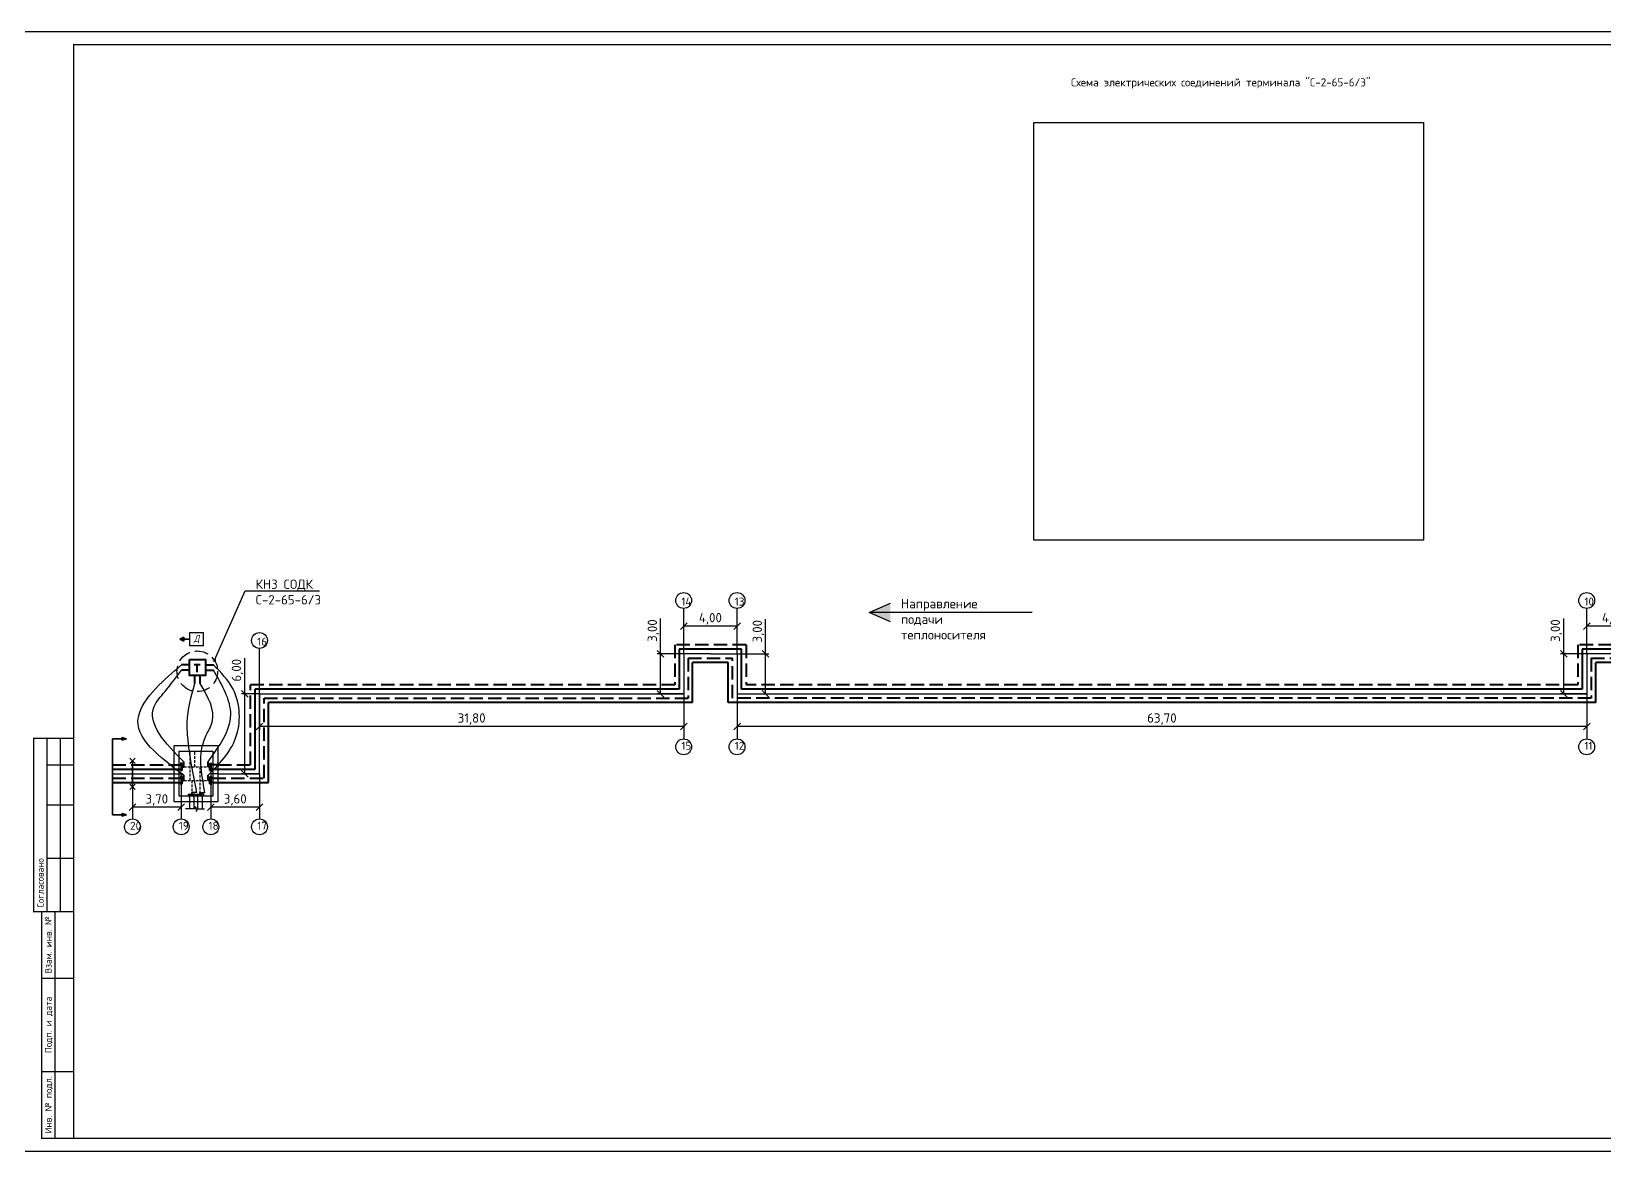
# Model space of a CAD drawing. Header units: millimetres. Extents: x -112426 to 8831, y 1218 to 38707.
# Drawn here: x 3076 to 3666, y 3118 to 3538 of the extents above; entities that cross this region are included whole.
import ezdxf
from ezdxf import colors
from ezdxf.entities.mleader import LeaderData, LeaderLine
from ezdxf.enums import TextEntityAlignment as Align
from ezdxf.math import Vec2, Vec3

# ---------------------------------------------------------------- set-up
doc = ezdxf.new("R2010")
doc.units = ezdxf.units.MM
doc.linetypes.add('DASHED', pattern=[7, 5, -2, 0])
doc.linetypes.add('JIS_02_2.0', pattern=[3, 2, -1])
for name, color, linetype, lineweight in [('Размер 3.5', 250, 'Continuous', 35), ('Размеры на чертеже', 250, 'Continuous', 25), ('Таблица', 250, 'Continuous', 30), ('Тонкие', 5, 'Continuous', 30)]:
    doc.layers.add(name, color=color, linetype=linetype, lineweight=lineweight)
doc.styles.add('-ISOCPEUR-', font='isocpeur.ttf')
doc.styles.add('GOST', font='gost.shx', dxfattribs={"oblique": 15})
doc.dimstyles.new('М 1 к 200', dxfattribs={"dimtxt": 3.5, "dimasz": 2.5, "dimexe": 1.25, "dimexo": 0, "dimtad": 1, "dimlfac": 0.2, "dimrnd": 0.1, "dimzin": 1, "dimtxsty": 'GOST', "dimblk": 'OBLIQUE', "dimcen": 2.5, "dimclrd": 256, "dimclre": 256, "dimclrt": 256, "dimadec": 0, "dimazin": 2, "dimtfac": 1, "dimtmove": 0, "dimatfit": 3, "dimldrblk": 'NONE', "dimfxl": 1.25, "dimlwd": -1, "dimlwe": -1, "dimarcsym": 0})
picture_1 = doc.add_image_def('image1.png', size_in_pixel=(552, 592))

# ---------------------------------------------------------------- blocks, each defined once
blk = doc.blocks.new('_Oblique')
at = {"color": 0, "linetype": 'ByBlock', "lineweight": -2}
blk.add_line((-0.5, -0.5), (0.5, 0.5), dxfattribs=at)
blk = doc.blocks.new('*D98')
at = {"transparency": 16777216}
for p, q in [((3658.83, 3304.22), (3658.83, 3315.84)), ((3678.83, 3314.59), (3658.83, 3314.59)), ((3678.83, 3304.22), (3678.83, 3315.84))]:
    blk.add_line(p, q, dxfattribs=at)
at = {"layer": 'Defpoints', "color": 0, "transparency": 16777216}
for p in [(3658.83, 3314.59), (3658.83, 3304.22), (3678.83, 3304.22)]:
    blk.add_point(p, dxfattribs=at)
at = {"transparency": 16777216, "xscale": 2.5, "yscale": 2.5, "zscale": 2.5, "rotation": 180}
blk.add_blockref('_Oblique', (3658.83, 3314.59), dxfattribs=at)
at = {"transparency": 16777216, "xscale": 2.5, "yscale": 2.5, "zscale": 2.5}
blk.add_blockref('_Oblique', (3678.83, 3314.59), dxfattribs=at)
at = {"transparency": 16777216, "insert": (3668.83, 3317.32), "char_height": 3.5, "attachment_point": 5, "style": '-ISOCPEUR-'}
blk.add_mtext('4,00', dxfattribs=at)
blk = doc.blocks.new('_None')
blk = doc.blocks.new('*D99')
at = {"transparency": 16777216}
for p, q in [((3650.19, 3304.22), (3650.19, 3317.45)), ((3658.83, 3304.22), (3648.94, 3304.22)), ((3650.19, 3289.22), (3650.19, 3304.22)), ((3658.83, 3289.22), (3648.94, 3289.22))]:
    blk.add_line(p, q, dxfattribs=at)
at = {"layer": 'Defpoints', "color": 0, "transparency": 16777216}
for p in [(3658.83, 3304.22), (3650.19, 3289.22), (3658.83, 3289.22)]:
    blk.add_point(p, dxfattribs=at)
at = {"transparency": 16777216, "xscale": 2.5, "yscale": 2.5, "zscale": 2.5}
for p, rotation in [((3650.19, 3304.22), 90), ((3650.19, 3289.22), 270)]:
    blk.add_blockref('_Oblique', p, dxfattribs=dict(at, rotation=rotation))
at = {"transparency": 16777216, "insert": (3647.46, 3312.88), "char_height": 3.5, "attachment_point": 5, "rotation": 90, "style": '-ISOCPEUR-'}
blk.add_mtext('3,00', dxfattribs=at)
blk = doc.blocks.new('*D100')
at = {"transparency": 16777216}
for p, q in [((3351.03, 3304.22), (3351.03, 3317.19)), ((3340.33, 3304.22), (3352.28, 3304.22)), ((3351.03, 3289.22), (3351.03, 3304.22)), ((3340.33, 3289.22), (3352.28, 3289.22))]:
    blk.add_line(p, q, dxfattribs=at)
at = {"layer": 'Defpoints', "color": 0, "transparency": 16777216}
for p in [(3340.33, 3304.22), (3351.03, 3304.22), (3340.33, 3289.22)]:
    blk.add_point(p, dxfattribs=at)
at = {"transparency": 16777216, "xscale": 2.5, "yscale": 2.5, "zscale": 2.5}
for p, rotation in [((3351.03, 3304.22), 90), ((3351.03, 3289.22), 270)]:
    blk.add_blockref('_Oblique', p, dxfattribs=dict(at, rotation=rotation))
at = {"transparency": 16777216, "insert": (3348.31, 3312.63), "char_height": 3.5, "attachment_point": 5, "rotation": 90, "style": '-ISOCPEUR-'}
blk.add_mtext('3,00', dxfattribs=at)
blk = doc.blocks.new('*D101')
at = {"transparency": 16777216}
for p, q in [((3320.33, 3304.22), (3320.33, 3315.84)), ((3340.33, 3314.59), (3320.33, 3314.59)), ((3340.33, 3304.22), (3340.33, 3315.84))]:
    blk.add_line(p, q, dxfattribs=at)
at = {"layer": 'Defpoints', "color": 0, "transparency": 16777216}
for p in [(3320.33, 3314.59), (3320.33, 3304.22), (3340.33, 3304.22)]:
    blk.add_point(p, dxfattribs=at)
at = {"transparency": 16777216, "xscale": 2.5, "yscale": 2.5, "zscale": 2.5, "rotation": 180}
blk.add_blockref('_Oblique', (3320.33, 3314.59), dxfattribs=at)
at = {"transparency": 16777216, "xscale": 2.5, "yscale": 2.5, "zscale": 2.5}
blk.add_blockref('_Oblique', (3340.33, 3314.59), dxfattribs=at)
at = {"transparency": 16777216, "insert": (3330.33, 3317.32), "char_height": 3.5, "attachment_point": 5, "style": '-ISOCPEUR-'}
blk.add_mtext('4,00', dxfattribs=at)
blk = doc.blocks.new('*D102')
at = {"transparency": 16777216}
for p, q in [((3311.69, 3304.22), (3311.69, 3317.45)), ((3320.33, 3304.22), (3310.44, 3304.22)), ((3311.69, 3289.22), (3311.69, 3304.22)), ((3320.33, 3289.22), (3310.44, 3289.22))]:
    blk.add_line(p, q, dxfattribs=at)
at = {"layer": 'Defpoints', "color": 0, "transparency": 16777216}
for p in [(3320.33, 3304.22), (3311.69, 3289.22), (3320.33, 3289.22)]:
    blk.add_point(p, dxfattribs=at)
at = {"transparency": 16777216, "xscale": 2.5, "yscale": 2.5, "zscale": 2.5}
for p, rotation in [((3311.69, 3304.22), 90), ((3311.69, 3289.22), 270)]:
    blk.add_blockref('_Oblique', p, dxfattribs=dict(at, rotation=rotation))
at = {"transparency": 16777216, "insert": (3308.96, 3312.88), "char_height": 3.5, "attachment_point": 5, "rotation": 90, "style": '-ISOCPEUR-'}
blk.add_mtext('3,00', dxfattribs=at)
blk = doc.blocks.new('*D105')
at = {"transparency": 16777216}
for p, q in [((3340.33, 3289.22), (3340.33, 3275.72)), ((3658.83, 3289.22), (3658.83, 3275.72)), ((3658.83, 3276.97), (3340.33, 3276.97))]:
    blk.add_line(p, q, dxfattribs=at)
at = {"layer": 'Defpoints', "color": 0, "transparency": 16777216}
for p in [(3340.33, 3289.22), (3658.83, 3289.22), (3340.33, 3276.97)]:
    blk.add_point(p, dxfattribs=at)
at = {"transparency": 16777216, "xscale": 2.5, "yscale": 2.5, "zscale": 2.5, "rotation": 180}
blk.add_blockref('_Oblique', (3340.33, 3276.97), dxfattribs=at)
at = {"transparency": 16777216, "xscale": 2.5, "yscale": 2.5, "zscale": 2.5}
blk.add_blockref('_Oblique', (3658.83, 3276.97), dxfattribs=at)
at = {"transparency": 16777216, "insert": (3499.58, 3279.7), "char_height": 3.5, "attachment_point": 5, "style": '-ISOCPEUR-'}
blk.add_mtext('63,70', dxfattribs=at)
blk = doc.blocks.new('*D106')
at = {"transparency": 16777216}
for p, q in [((3161.33, 3289.22), (3161.33, 3275.72)), ((3320.33, 3289.22), (3320.33, 3275.72)), ((3320.33, 3276.97), (3161.33, 3276.97))]:
    blk.add_line(p, q, dxfattribs=at)
at = {"layer": 'Defpoints', "color": 0, "transparency": 16777216}
for p in [(3161.33, 3289.22), (3320.33, 3289.22), (3161.33, 3276.97)]:
    blk.add_point(p, dxfattribs=at)
at = {"transparency": 16777216, "xscale": 2.5, "yscale": 2.5, "zscale": 2.5, "rotation": 180}
blk.add_blockref('_Oblique', (3161.33, 3276.97), dxfattribs=at)
at = {"transparency": 16777216, "xscale": 2.5, "yscale": 2.5, "zscale": 2.5}
blk.add_blockref('_Oblique', (3320.33, 3276.97), dxfattribs=at)
at = {"transparency": 16777216, "insert": (3240.83, 3279.7), "char_height": 3.5, "attachment_point": 5, "style": '-ISOCPEUR-'}
blk.add_mtext('31,80', dxfattribs=at)
blk = doc.blocks.new('*D107')
at = {"transparency": 16777216}
for p, q in [((3155.8, 3289.22), (3155.8, 3302.57)), ((3161.33, 3289.22), (3154.55, 3289.22)), ((3155.8, 3259.22), (3155.8, 3289.22)), ((3161.33, 3259.22), (3154.55, 3259.22))]:
    blk.add_line(p, q, dxfattribs=at)
at = {"layer": 'Defpoints', "color": 0, "transparency": 16777216}
for p in [(3161.33, 3289.22), (3155.8, 3259.22), (3161.33, 3259.22)]:
    blk.add_point(p, dxfattribs=at)
at = {"transparency": 16777216, "xscale": 2.5, "yscale": 2.5, "zscale": 2.5}
for p, rotation in [((3155.8, 3289.22), 90), ((3155.8, 3259.22), 270)]:
    blk.add_blockref('_Oblique', p, dxfattribs=dict(at, rotation=rotation))
at = {"transparency": 16777216, "insert": (3153.07, 3298.01), "char_height": 3.5, "attachment_point": 5, "rotation": 90, "style": '-ISOCPEUR-'}
blk.add_mtext('6,00', dxfattribs=at)
blk = doc.blocks.new('*D108')
at = {"transparency": 16777216}
for p, q in [((3143.08, 3259.22), (3143.08, 3245.4)), ((3161.33, 3259.22), (3161.33, 3245.4)), ((3161.33, 3246.65), (3143.08, 3246.65))]:
    blk.add_line(p, q, dxfattribs=at)
at = {"layer": 'Defpoints', "color": 0, "transparency": 16777216}
for p in [(3143.08, 3259.22), (3161.33, 3259.22), (3143.08, 3246.65)]:
    blk.add_point(p, dxfattribs=at)
at = {"transparency": 16777216, "xscale": 2.5, "yscale": 2.5, "zscale": 2.5, "rotation": 180}
blk.add_blockref('_Oblique', (3143.08, 3246.65), dxfattribs=at)
at = {"transparency": 16777216, "xscale": 2.5, "yscale": 2.5, "zscale": 2.5}
blk.add_blockref('_Oblique', (3161.33, 3246.65), dxfattribs=at)
at = {"transparency": 16777216, "insert": (3152.21, 3249.37), "char_height": 3.5, "attachment_point": 5, "style": '-ISOCPEUR-'}
blk.add_mtext('3,60', dxfattribs=at)
blk = doc.blocks.new('*D109')
at = {"transparency": 16777216}
for p, q in [((3113.68, 3259.22), (3113.68, 3245.4)), ((3131.93, 3259.22), (3131.93, 3245.4)), ((3131.93, 3246.65), (3113.68, 3246.65))]:
    blk.add_line(p, q, dxfattribs=at)
at = {"layer": 'Defpoints', "color": 0, "transparency": 16777216}
for p in [(3113.68, 3259.22), (3131.93, 3259.22), (3113.68, 3246.65)]:
    blk.add_point(p, dxfattribs=at)
at = {"transparency": 16777216, "xscale": 2.5, "yscale": 2.5, "zscale": 2.5, "rotation": 180}
blk.add_blockref('_Oblique', (3113.68, 3246.65), dxfattribs=at)
at = {"transparency": 16777216, "xscale": 2.5, "yscale": 2.5, "zscale": 2.5}
blk.add_blockref('_Oblique', (3131.93, 3246.65), dxfattribs=at)
at = {"transparency": 16777216, "insert": (3122.81, 3249.37), "char_height": 3.5, "attachment_point": 5, "style": '-ISOCPEUR-'}
blk.add_mtext('3,70', dxfattribs=at)
blk = doc.blocks.new('_DotSmall')
at = {"color": 0, "linetype": 'ByBlock', "const_width": 0.5}
blk.add_lwpolyline([(-0.0625, 0, 1), (0.0625, 0, 1)], format="xyb", close=True, dxfattribs=at)

msp = doc.modelspace()

# ---------------------------------------------------------------- hatches: boundary and pattern name
at = {"lineweight": 35}
h = msp.add_hatch(color=256, dxfattribs=at)
h.dxf.hatch_style = 1
h.paths.add_polyline_path([(3109.711, 3272.803), (3109.711, 3271.803), (3111.446, 3272.303)])
h = msp.add_hatch(color=256, dxfattribs=at)
h.dxf.hatch_style = 1
h.paths.add_polyline_path([(3109.711, 3244.318), (3109.711, 3243.318), (3111.446, 3243.818)])
at = {"layer": 'Размер 3.5'}
h = msp.add_hatch(color=4, dxfattribs=at)
h.dxf.hatch_style = 1
h.paths.add_polyline_path([(3131.49, 3309.656), (3132.984, 3308.909), (3132.984, 3309.656), (3132.984, 3310.403)])
at = {"layer": 'Размеры на чертеже'}
h = msp.add_hatch(color=256, dxfattribs=at)
h.dxf.hatch_style = 1
h.paths.add_polyline_path([(3397.833, 3323.13), (3397.833, 3319.63), (3389.833, 3319.63)])
h.paths.add_polyline_path([(3389.833, 3319.63), (3397.833, 3319.63), (3397.833, 3316.13)])

# ---------------------------------------------------------------- linework, layer by layer
for p, q in [((3320.332, 3304.222), (3320.332, 3321.199)), ((3340.332, 3304.222), (3340.332, 3321.199)), ((3658.832, 3304.222), (3658.832, 3321.199)), ((3161.332, 3289.222), (3161.332, 3306.199)), ((3330.332, 3304.222), (3320.332, 3304.222)), ((3320.332, 3304.222), (3320.332, 3289.222)), ((3330.332, 3304.222), (3340.332, 3304.222)), ((3340.332, 3304.222), (3340.332, 3289.222)), ((3668.832, 3304.222), (3658.832, 3304.222)), ((3658.832, 3304.222), (3658.832, 3289.222)), ((3161.332, 3259.222), (3161.332, 3289.222)), ((3161.332, 3289.222), (3320.332, 3289.222)), ((3320.332, 3289.222), (3320.332, 3272.245)), ((3340.332, 3289.222), (3658.832, 3289.222)), ((3340.332, 3289.222), (3340.332, 3272.245)), ((3658.832, 3289.222), (3658.832, 3272.245)), ((3106.182, 3269.784), (3106.182, 3249.388)), ((3131.182, 3262.572), (3131.432, 3262.572)), ((3143.832, 3262.572), (3143.582, 3262.572)), ((3106.182, 3259.222), (3131.932, 3259.222)), ((3113.682, 3259.222), (3113.682, 3242.245)), ((3131.182, 3257.547), (3131.432, 3257.547)), ((3131.932, 3259.222), (3131.932, 3242.245)), ((3143.082, 3259.222), (3143.082, 3242.245)), ((3145.832, 3259.222), (3143.082, 3259.222)), ((3143.082, 3257.395), (3143.082, 3244.503)), ((3143.832, 3257.547), (3143.582, 3257.547)), ((3145.832, 3259.222), (3161.332, 3259.222)), ((3161.332, 3259.222), (3161.332, 3242.245))]:
    msp.add_line(p, q)
at = {"color": 1, "linetype": 'DASHED', "lineweight": 40}
for p, q in [((3316.982, 3307.572), (3316.982, 3292.572)), ((3343.682, 3307.572), (3316.982, 3307.572)), ((3343.682, 3307.572), (3343.682, 3292.572)), ((3655.482, 3307.572), (3655.482, 3292.572)), ((3682.182, 3307.572), (3655.482, 3307.572)), ((3157.982, 3262.572), (3157.982, 3292.572)), ((3316.982, 3292.572), (3157.982, 3292.572)), ((3655.482, 3292.572), (3343.682, 3292.572)), ((3106.182, 3262.572), (3129.182, 3262.572)), ((3145.832, 3262.572), (3157.982, 3262.572))]:
    msp.add_line(p, q, dxfattribs=at)
at = {"color": 1, "linetype": 'ByBlock', "lineweight": 40}
for p, q in [((3318.657, 3305.897), (3318.657, 3290.897)), ((3342.007, 3305.897), (3318.657, 3305.897)), ((3342.007, 3290.897), (3342.007, 3305.897)), ((3657.157, 3305.897), (3657.157, 3290.897)), ((3680.507, 3305.897), (3657.157, 3305.897)), ((3159.657, 3260.897), (3159.657, 3290.897)), ((3318.657, 3290.897), (3159.657, 3290.897)), ((3657.157, 3290.897), (3342.007, 3290.897)), ((3106.182, 3260.897), (3131.182, 3260.897)), ((3129.182, 3262.572), (3131.182, 3262.572)), ((3131.182, 3262.572), (3131.932, 3262.572)), ((3131.182, 3260.897), (3131.932, 3260.897)), ((3132.309, 3263.038), (3131.552, 3263.038)), ((3131.932, 3262.572), (3131.932, 3260.897)), ((3132.309, 3263.038), (3132.309, 3261.735)), ((3132.309, 3261.735), (3132.956, 3261.735)), ((3132.309, 3260.432), (3132.309, 3261.735)), ((3132.956, 3261.735), (3132.956, 3263.637)), ((3142.058, 3261.735), (3142.058, 3263.637)), ((3142.705, 3261.735), (3142.058, 3261.735)), ((3142.705, 3263.038), (3143.462, 3263.038)), ((3142.705, 3263.038), (3142.705, 3261.735)), ((3142.705, 3260.432), (3142.705, 3261.735)), ((3143.082, 3262.572), (3143.082, 3260.897)), ((3143.832, 3262.572), (3143.082, 3262.572)), ((3143.832, 3260.897), (3143.082, 3260.897)), ((3145.832, 3262.572), (3143.832, 3262.572)), ((3143.832, 3260.897), (3159.657, 3260.897)), ((3132.309, 3260.432), (3131.552, 3260.432)), ((3142.705, 3260.432), (3143.462, 3260.432))]:
    msp.add_line(p, q, dxfattribs=at)
at = {"color": 5, "linetype": 'DASHED', "lineweight": 40}
for p, q in [((3322.007, 3302.547), (3338.657, 3302.547)), ((3322.007, 3302.547), (3322.007, 3287.547)), ((3338.657, 3287.547), (3338.657, 3302.547)), ((3660.507, 3302.547), (3677.157, 3302.547)), ((3660.507, 3302.547), (3660.507, 3287.547)), ((3163.007, 3257.547), (3163.007, 3287.547)), ((3163.007, 3287.547), (3322.007, 3287.547)), ((3660.507, 3287.547), (3338.657, 3287.547)), ((3106.182, 3257.547), (3131.182, 3257.547)), ((3143.707, 3257.547), (3163.007, 3257.547))]:
    msp.add_line(p, q, dxfattribs=at)
at = {"lineweight": 40}
for p, q in [((3135.058, 3300.004), (3132.058, 3300.004)), ((3135.058, 3298.004), (3132.058, 3298.004)), ((3139.019, 3300.056), (3136.8, 3300.056)), ((3137.91, 3297.258), (3137.91, 3300.056)), ((3141.058, 3298.004), (3144.058, 3298.004)), ((3137.058, 3293.004), (3137.058, 3296.004)), ((3139.058, 3293.004), (3139.058, 3296.004))]:
    msp.add_line(p, q, dxfattribs=at)
at = {"color": 5, "linetype": 'ByBlock', "lineweight": 40}
for p, q in [((3336.982, 3300.872), (3323.682, 3300.872)), ((3323.682, 3285.872), (3323.682, 3300.872)), ((3336.982, 3285.872), (3336.982, 3300.872)), ((3675.482, 3300.872), (3662.182, 3300.872)), ((3662.182, 3285.872), (3662.182, 3300.872)), ((3323.682, 3285.872), (3164.682, 3285.872)), ((3164.682, 3255.872), (3164.682, 3285.872)), ((3662.182, 3285.872), (3336.982, 3285.872)), ((3106.182, 3255.872), (3131.182, 3255.872)), ((3131.182, 3257.547), (3131.932, 3257.547)), ((3131.182, 3255.872), (3131.932, 3255.872)), ((3132.309, 3258.013), (3131.552, 3258.013)), ((3132.309, 3255.407), (3131.552, 3255.407)), ((3131.932, 3257.547), (3131.932, 3255.872)), ((3132.309, 3258.013), (3132.309, 3256.71)), ((3132.309, 3256.71), (3132.956, 3256.71)), ((3132.309, 3255.407), (3132.309, 3256.71)), ((3132.956, 3256.71), (3132.956, 3258.612)), ((3142.058, 3256.71), (3142.058, 3258.612)), ((3142.705, 3256.71), (3142.058, 3256.71)), ((3142.705, 3258.013), (3143.462, 3258.013)), ((3142.705, 3258.013), (3142.705, 3256.71)), ((3142.705, 3255.407), (3142.705, 3256.71)), ((3142.705, 3255.407), (3143.462, 3255.407)), ((3143.082, 3257.547), (3143.082, 3255.872)), ((3143.832, 3257.547), (3143.082, 3257.547)), ((3143.832, 3255.872), (3143.082, 3255.872)), ((3143.832, 3255.872), (3164.682, 3255.872))]:
    msp.add_line(p, q, dxfattribs=at)
at = {"lineweight": 35}
for p, q in [((3111.446, 3272.303), (3109.711, 3272.803)), ((3109.711, 3271.803), (3109.711, 3272.803)), ((3106.182, 3243.818), (3106.182, 3272.303)), ((3106.182, 3272.303), (3109.711, 3272.303)), ((3111.446, 3272.303), (3109.711, 3271.803)), ((3112.682, 3265.103), (3114.682, 3263.103)), ((3114.682, 3265.103), (3112.682, 3263.103)), ((3113.682, 3254.341), (3113.682, 3264.103)), ((3112.682, 3253.341), (3114.682, 3255.341)), ((3114.682, 3253.341), (3112.682, 3255.341)), ((3106.182, 3243.818), (3109.711, 3243.818)), ((3111.446, 3243.818), (3109.711, 3244.318)), ((3109.711, 3243.318), (3109.711, 3244.318)), ((3111.446, 3243.818), (3109.711, 3243.318))]:
    msp.add_line(p, q, dxfattribs=at)
at = {"linetype": 'JIS_02_2.0', "lineweight": 30, "ltscale": 0.5}
for p, q in [((3135.302, 3256.71), (3135.302, 3267.647)), ((3137.025, 3261.735), (3137.025, 3267.647)), ((3132.956, 3261.735), (3142.058, 3261.735)), ((3138.967, 3261.735), (3138.967, 3250.797)), ((3132.956, 3256.71), (3142.058, 3256.71)), ((3135.912, 3256.71), (3135.912, 3250.797))]:
    msp.add_line(p, q, dxfattribs=at)
at = {"lineweight": 30}
for p, q in [((3134.609, 3251.554), (3134.609, 3250.797)), ((3134.609, 3251.554), (3135.912, 3251.554)), ((3135.075, 3251.177), (3136.75, 3251.177)), ((3135.075, 3250.427), (3135.075, 3251.177)), ((3135.075, 3250.427), (3135.075, 3250.677)), ((3135.075, 3250.427), (3135.075, 3246.082)), ((3135.912, 3251.554), (3135.912, 3252.202)), ((3137.814, 3252.202), (3135.912, 3252.202)), ((3137.215, 3251.554), (3135.912, 3251.554)), ((3136.75, 3250.427), (3136.75, 3251.177)), ((3136.75, 3250.427), (3136.75, 3246.082)), ((3137.215, 3251.554), (3137.215, 3250.797)), ((3137.664, 3251.554), (3137.664, 3250.797)), ((3137.664, 3251.554), (3138.967, 3251.554)), ((3139.804, 3251.177), (3138.129, 3251.177)), ((3138.129, 3250.427), (3138.129, 3251.177)), ((3138.129, 3250.427), (3138.129, 3246.082)), ((3138.967, 3251.554), (3138.967, 3252.202)), ((3138.967, 3252.202), (3140.869, 3252.202)), ((3140.27, 3251.554), (3138.967, 3251.554)), ((3139.804, 3250.427), (3139.804, 3251.177)), ((3139.804, 3250.427), (3139.804, 3250.677)), ((3139.804, 3250.427), (3139.804, 3246.082)), ((3140.27, 3251.554), (3140.27, 3250.797)), ((3137.031, 3246.082), (3133.612, 3246.082)), ((3137.031, 3246.082), (3137.381, 3246.861)), ((3137.381, 3246.861), (3137.718, 3245.03)), ((3137.718, 3245.03), (3137.891, 3246.082)), ((3137.891, 3246.082), (3140.724, 3246.082))]:
    msp.add_line(p, q, dxfattribs=at)
msp.add_lwpolyline([(3071.68, 3537.538), (4260.68, 3537.538), (4260.68, 3117.538), (3071.68, 3117.538)], close=True)
at = {"const_width": 0.5}
msp.add_lwpolyline([(3091.68, 3532.538), (4255.68, 3532.538), (4255.68, 3122.538), (3091.68, 3122.538)], close=True, dxfattribs=at)
for points in [[(3091.68, 3207.538), (3076.68, 3207.538), (3076.68, 3272.538), (3091.68, 3272.538)], [(3081.68, 3272.538), (3081.68, 3207.538)], [(3086.68, 3272.538), (3086.68, 3207.538)], [(3081.68, 3262.538), (3091.68, 3262.538)], [(3081.68, 3247.538), (3091.68, 3247.538)], [(3081.68, 3227.538), (3091.68, 3227.538)], [(3091.68, 3122.538), (3079.68, 3122.538), (3079.68, 3207.538), (3091.68, 3207.538)], [(3084.68, 3207.538), (3084.68, 3122.538)], [(3079.68, 3182.538), (3091.68, 3182.538)], [(3079.68, 3147.538), (3091.68, 3147.538)]]:
    msp.add_lwpolyline(points, dxfattribs=at)
at = {"lineweight": 30}
for points in [[(3129.182, 3248.797), (3145.832, 3248.797), (3145.832, 3269.647), (3129.182, 3269.647)], [(3131.182, 3267.647), (3143.832, 3267.647), (3143.832, 3250.797), (3131.182, 3250.797)]]:
    msp.add_lwpolyline(points, close=True, dxfattribs=at)
for centre in [(3320.332, 3324.164), (3340.332, 3324.164), (3658.832, 3324.164), (3161.332, 3309.164), (3320.332, 3269.28), (3340.332, 3269.28), (3658.832, 3269.28), (3113.682, 3239.28), (3131.932, 3239.28), (3143.082, 3239.28), (3161.332, 3239.28)]:
    msp.add_circle(centre, 2.965)
at = {"layer": 'Размер 3.5'}
for p, q in [((3132.984, 3310.403), (3131.49, 3309.656)), ((3132.984, 3308.909), (3131.49, 3309.656)), ((3132.984, 3309.656), (3132.984, 3310.403)), ((3135.226, 3309.656), (3132.984, 3309.656)), ((3132.984, 3309.656), (3132.984, 3308.909))]:
    msp.add_line(p, q, dxfattribs=at)
at = {"layer": 'Размеры на чертеже'}
for p, q in [((3389.833, 3319.63), (3397.833, 3323.13)), ((3450.978, 3319.63), (3389.833, 3319.63)), ((3397.833, 3316.13), (3389.833, 3319.63))]:
    msp.add_line(p, q, dxfattribs=at)
at = {"layer": 'Тонкие', "color": 18, "true_color": 0x000000}
msp.add_lwpolyline([(3140.245, 3307.147), (3135.226, 3307.147), (3135.226, 3312.166), (3140.245, 3312.166)], close=True, dxfattribs=at)
at = {"layer": 'Тонкие', "linetype": 'DASHED'}
msp.add_circle((3138.005, 3297.614), 7.616, dxfattribs=at)
at = {"layer": 'Тонкие'}
for points in [[(3132.956, 3258.612), (3115.931, 3280.583), (3122.421, 3291.137), (3132.058, 3300.004)], [(3132.956, 3263.637), (3121.873, 3284.474), (3125.778, 3289.932), (3132.058, 3298.004)], [(3142.058, 3258.612), (3152.367, 3272.51), (3151.417, 3290.933), (3144.058, 3300.004)], [(3142.058, 3263.637), (3150.529, 3281.301), (3144.058, 3298.004)], [(3137.814, 3252.202), (3134.43, 3273.039), (3134.212, 3278.497), (3137.058, 3293.004)], [(3140.869, 3252.202), (3141.043, 3273.039), (3143.576, 3278.497), (3139.058, 3293.004)]]:
    msp.add_spline(points, degree=3, dxfattribs=at)

# ---------------------------------------------------------------- texts
at = {"style": '-ISOCPEUR-'}
msp.add_text('Согласовано', height=2.5, rotation=90, dxfattribs=at).set_placement((3079.18, 3209.038), align=Align.MIDDLE_LEFT)
for s, p in [('Взам. инв. №', (3082.18, 3195.038)), ('Подп. и дата', (3082.18, 3165.038)), ('Инв. № подл.', (3082.18, 3135.038))]:
    msp.add_text(s, height=2.5, rotation=90, dxfattribs=at).set_placement(p, align=Align.MIDDLE_CENTER)
at = {"char_height": 3, "style": '-ISOCPEUR-'}
for s, insert, attachment_point in [('14', (3319.474, 3322.259), 7), ('13', (3339.474, 3322.259), 7), ('10', (3657.974, 3322.259), 7), ('16', (3160.474, 3307.259), 7), ('15', (3319.474, 3271.186), 1), ('12', (3339.474, 3271.186), 1), ('11', (3657.974, 3271.186), 1), ('20', (3112.824, 3241.186), 1), ('19', (3131.074, 3241.186), 1), ('18', (3142.224, 3241.186), 1), ('17', (3160.474, 3241.186), 1)]:
    msp.add_mtext_dynamic_manual_height_columns(s, width=6.35969, gutter_width=12.5, heights=[0], dxfattribs=dict(at, insert=insert, attachment_point=attachment_point))
at = {"layer": 'Размер 3.5', "attachment_point": 1, "style": '-ISOCPEUR-'}
for s, insert, char_height, width in [('\\A1;{\\C7;Схема электрических соединений терминала "\\A0;\\C256;С-2-65-6/3\\A1;\\C7;"}', (3465.496, 3519.952), 3, 145.94381), ('\\A1;\\pxsm1,qj;{\\C7;Направление подачи теплоносителя}', (3401.754, 3324.715), 3.5, 46.23496)]:
    msp.add_mtext(s, dxfattribs=dict(at, insert=insert, char_height=char_height, width=width))
at = {"layer": 'Таблица', "insert": (3137.735, 3309.656), "char_height": 2.61476, "attachment_point": 5, "style": 'GOST'}
msp.add_mtext_dynamic_manual_height_columns('{\\C256;\\c0;Д}', width=5.01913, gutter_width=13.074, heights=[0], dxfattribs=at)

# ---------------------------------------------------------------- dimensions: what is measured, and where the dimension line sits
for base, p1, p2, picture, middle in [((3311.689, 3289.222), (3320.332, 3304.222), (3320.332, 3289.222), '*D102', (3311.689, 3312.883)), ((3351.033, 3304.222), (3340.332, 3289.222), (3340.332, 3304.222), '*D100', (3351.033, 3312.632)), ((3650.189, 3289.222), (3658.832, 3304.222), (3658.832, 3289.222), '*D99', (3650.189, 3312.883)), ((3155.796, 3259.222), (3161.332, 3289.222), (3161.332, 3259.222), '*D107', (3155.796, 3298.011))]:
    dim = msp.add_linear_dim(base=base, p1=p1, p2=p2, angle=90, dimstyle='М 1 к 200', override={"dimtxsty": '-ISOCPEUR-'})
    dim.commit()
    dim.dimension.update_dxf_attribs({"geometry": picture, "text_midpoint": middle, "dimtype": 160})
for base, p1, p2, picture, middle in [((3320.332, 3314.593), (3340.332, 3304.222), (3320.332, 3304.222), '*D101', (3330.332, 3317.318)), ((3658.832, 3314.593), (3678.832, 3304.222), (3658.832, 3304.222), '*D98', (3668.832, 3317.318)), ((3161.332, 3276.972), (3320.332, 3289.222), (3161.332, 3289.222), '*D106', (3240.832, 3279.697)), ((3340.332, 3276.972), (3658.832, 3289.222), (3340.332, 3289.222), '*D105', (3499.582, 3279.697)), ((3113.682, 3246.646), (3131.932, 3259.222), (3113.682, 3259.222), '*D109', (3122.807, 3249.371)), ((3143.082, 3246.646), (3161.332, 3259.222), (3143.082, 3259.222), '*D108', (3152.207, 3249.371))]:
    dim = msp.add_linear_dim(base=base, p1=p1, p2=p2, dimstyle='М 1 к 200', override={"dimtxsty": '-ISOCPEUR-'})
    dim.commit()
    dim.dimension.update_dxf_attribs({"geometry": picture, "text_midpoint": middle})

# ---------------------------------------------------------------- pictures from other files: only their frames are drawn
image = msp.add_image(picture_1, insert=(3451.556, 3346.742), size_in_units=(146.07, 156.655))
image.dxf.flags = 7

# ---------------------------------------------------------------- next in the draw order: leaders
at = {"layer": 'Размер 3.5'}
ml = msp.add_multileader_mtext('Standard', dxfattribs=at)
ml.set_content('КНЗ СОДК\\PС-2-65-6/3', color=256, style='-ISOCPEUR-')
ml.set_leader_properties()
ml.set_arrow_properties(name='DOTSMALL')
ml.build(insert=Vec2(0, 0))
ml.multileader.update_dxf_attribs({"text_left_attachment_type": 6, "text_right_attachment_type": 6, "dogleg_length": 2, "arrow_head_size": 2})
ctx = ml.context
ctx.base_point, ctx.char_height, ctx.arrow_head_size, ctx.plane_origin = Vec3(3157.898, 3327.815), 3.5, 2, Vec3(3196.838, 3318.255)
ctx.left_attachment, ctx.right_attachment = 6, 6
notes = []
notes.append((ctx, [(0, (1, 1, 0), (3155.898, 3327.815), (1, 0), 2, [(0, [(3144.4, 3301.75)], 0, [])])]))
ctx.mtext.insert, ctx.mtext.flow_direction = Vec3(3159.898, 3332.015), 5
ctx.mtext.has_bg_fill, ctx.mtext.bg_color, ctx.mtext.bg_scale_factor, ctx.mtext.bg_transparency, ctx.mtext.use_window_bg_color = 1, -1027028792, 1.5, 0, 1
for ctx, leaders in notes:
    for number, flags, end, landing, length, lines in leaders:
        leader = LeaderData()
        leader.index, (leader.has_last_leader_line, leader.has_dogleg_vector, leader.attachment_direction) = number, flags
        leader.last_leader_point, leader.dogleg_vector, leader.dogleg_length = Vec3(end), Vec3(landing), length
        for number, points, colour, breaks in lines:
            line = LeaderLine()
            line.index, line.vertices, line.color, line.breaks = number, Vec3.list(points), colors.encode_raw_color(colour), breaks
            leader.lines.append(line)
        ctx.leaders.append(leader)

# ---------------------------------------------------------------- next in the draw order: linework, layer by layer
at = {"lineweight": 40}
for p, q in [((3141.058, 3302.004), (3141.058, 3296.004)), ((3141.058, 3300.004), (3144.058, 3300.004))]:
    msp.add_line(p, q, dxfattribs=at)
msp.add_lwpolyline([(3135.058, 3302.004), (3141.058, 3302.004), (3141.058, 3296.004), (3135.058, 3296.004)], close=True, dxfattribs=at)

doc.saveas('drawing.dxf')
